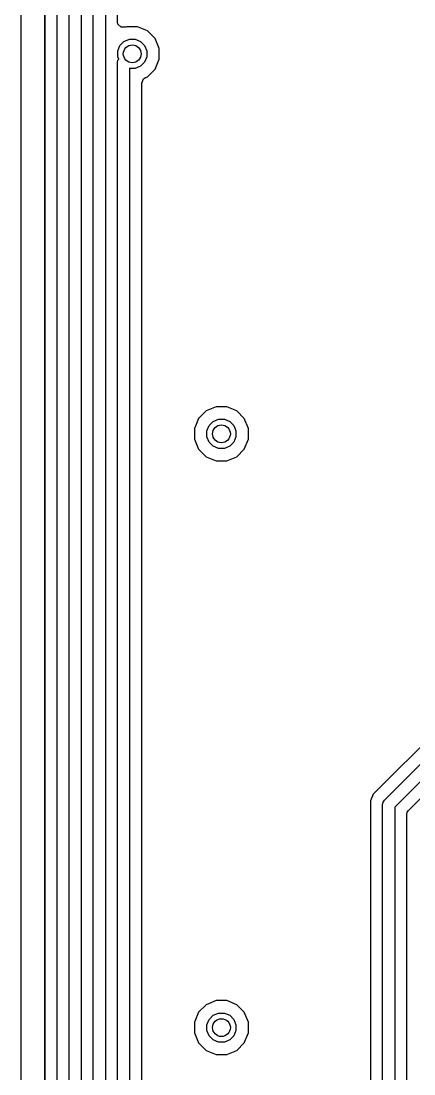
# Model space of a CAD drawing. Extents: x 94.3 to 177.3, y -118.1 to -62.3.
# Drawn here: x 148.31 to 151.62, y -80.39 to -71.52 of the extents above; entities that cross this region are included whole.
import ezdxf

# ---------------------------------------------------------------- set-up
doc = ezdxf.new("R2010")
doc.units = 0
doc.layers.add('BLACK', color=7, linetype='CONTINUOUS')

msp = doc.modelspace()

# ---------------------------------------------------------------- linework, layer by layer
at = {"layer": 'BLACK', "linetype": 'CONTINUOUS'}
for p, q in [((148.31, -100.109576), (148.31, -63.01)), ((148.51, -63.01), (148.51, -100.11)), ((148.511, -100.620465), (148.511, -66.8382)), ((148.6126, -66.859242), (148.6126, -100.641507)), ((148.7152, -100.705047), (148.7152, -68.1982)), ((148.8168, -68.247598), (148.8168, -100.726089)), ((148.9194, -100.789629), (148.9194, -69.6482)), ((149.021, -69.697598), (149.021, -100.810671)), ((149.1235, -71.530328), (149.1235, -69.821474)), ((149.127305, -71.54946), (149.1235, -71.530328)), ((149.154363, -71.576521), (149.127305, -71.54946)), ((149.192632, -71.576523), (149.154363, -71.576521)), ((149.202343, -71.5725), (149.192632, -71.576523)), ((149.202347, -71.5725), (149.202343, -71.5725)), ((149.292853, -71.5725), (149.202347, -71.5725)), ((149.376468, -71.607135), (149.292853, -71.5725)), ((149.440465, -71.671132), (149.376468, -71.607135)), ((149.143666, -71.730554), (149.178154, -71.696066)), ((149.178154, -71.696066), (149.223214, -71.677402)), ((149.223214, -71.677402), (149.271986, -71.677402)), ((149.271986, -71.677402), (149.317046, -71.696066)), ((149.317046, -71.696066), (149.351534, -71.730554)), ((149.4751, -71.754747), (149.440465, -71.671132)), ((149.125002, -71.775614), (149.143666, -71.730554)), ((149.125002, -71.824386), (149.125002, -71.775614)), ((149.351534, -71.730554), (149.370198, -71.775614)), ((149.370198, -71.775614), (149.370198, -71.824386)), ((149.4751, -71.845253), (149.4751, -71.754747)), ((149.1236, -71.8732), (149.127467, -71.85376)), ((149.1236, -72.65), (149.1236, -71.8732)), ((149.133456, -71.844796), (149.125002, -71.824386)), ((149.127467, -71.85376), (149.133456, -71.844796)), ((149.351534, -71.869446), (149.317046, -71.903934)), ((149.370198, -71.824386), (149.351534, -71.869446)), ((149.440465, -71.928868), (149.4751, -71.845253)), ((149.271986, -71.922598), (149.2252, -71.922598)), ((149.2252, -71.922598), (149.2252, -72.65)), ((149.317046, -71.903934), (149.271986, -71.922598)), ((149.376468, -71.992865), (149.440465, -71.928868)), ((149.3277, -72.046474), (149.342345, -72.011119)), ((149.3277, -74.954747), (149.3277, -72.046474)), ((149.342345, -72.011119), (149.358564, -72.00028)), ((149.358564, -72.00028), (149.376468, -71.992865)), ((149.1236, -100.35), (149.1236, -72.65)), ((149.2252, -72.65), (149.2252, -100.35)), ((149.871128, -74.807138), (149.807138, -74.871128)), ((149.871134, -74.807134), (149.871128, -74.807138)), ((149.954746, -74.7725), (149.871134, -74.807134)), ((149.954747, -74.7725), (149.954746, -74.7725)), ((150.045253, -74.7725), (149.954747, -74.7725)), ((150.128868, -74.807135), (150.045253, -74.7725)), ((150.192865, -74.871132), (150.128868, -74.807135)), ((149.807134, -74.871134), (149.780445, -74.935567)), ((149.807138, -74.871128), (149.807134, -74.871134)), ((149.896066, -74.930554), (149.930554, -74.896066)), ((149.930554, -74.896066), (149.975614, -74.877402)), ((149.975614, -74.877402), (150.024386, -74.877402)), ((150.024386, -74.877402), (150.069446, -74.896066)), ((150.069446, -74.896066), (150.103934, -74.930554)), ((150.2275, -74.954747), (150.192865, -74.871132)), ((149.3277, -79.954747), (149.3277, -74.954747)), ((149.780445, -74.935567), (149.7725, -74.954747)), ((149.7725, -74.954747), (149.7725, -75.045253)), ((149.877402, -74.975614), (149.896066, -74.930554)), ((149.877402, -75.024386), (149.877402, -74.975614)), ((150.103934, -74.930554), (150.122598, -74.975614)), ((150.122598, -74.975614), (150.122598, -75.024386)), ((150.2275, -75.045253), (150.2275, -74.954747)), ((149.7725, -75.045253), (149.807135, -75.128868)), ((149.896066, -75.069446), (149.877402, -75.024386)), ((149.930554, -75.103934), (149.896066, -75.069446)), ((150.103934, -75.069446), (150.069446, -75.103934)), ((150.122598, -75.024386), (150.103934, -75.069446)), ((150.192865, -75.128868), (150.2275, -75.045253)), ((149.807135, -75.128868), (149.871132, -75.192865)), ((149.975614, -75.122598), (149.930554, -75.103934)), ((150.024386, -75.122598), (149.975614, -75.122598)), ((150.069446, -75.103934), (150.024386, -75.122598)), ((150.128868, -75.192865), (150.192865, -75.128868)), ((151.374079, -78.085897), (154.288696, -75.171279)), ((149.871132, -75.192865), (149.954747, -75.2275)), ((149.954747, -75.2275), (149.954749, -75.2275)), ((149.954749, -75.2275), (150.045251, -75.2275)), ((150.045251, -75.2275), (150.045253, -75.2275)), ((150.045253, -75.2275), (150.128868, -75.192865)), ((154.129196, -75.185821), (151.280039, -78.034978)), ((154.345381, -75.258278), (151.4608, -78.14286)), ((151.578279, -78.170479), (153.186111, -76.562647)), ((151.280039, -78.03498), (151.2567, -78.091324)), ((151.2567, -78.091324), (151.2567, -83.131723)), ((151.280039, -78.034978), (151.280039, -78.03498)), ((151.3592, -78.121818), (151.363067, -78.102378)), ((151.363067, -78.102378), (151.374079, -78.085897)), ((151.3592, -83.198286), (151.3592, -78.121818)), ((151.4608, -78.14286), (151.4608, -83.17645)), ((151.5634, -78.2064), (151.567267, -78.18696)), ((151.567267, -78.18696), (151.578279, -78.170479)), ((151.5634, -83.0742), (151.5634, -78.2064)), ((149.954746, -79.7725), (149.871134, -79.807134)), ((149.954747, -79.7725), (149.954746, -79.7725)), ((150.045253, -79.7725), (149.954747, -79.7725)), ((150.128868, -79.807135), (150.045253, -79.7725)), ((149.807134, -79.871134), (149.775346, -79.947877)), ((149.807138, -79.871128), (149.807134, -79.871134)), ((149.871128, -79.807138), (149.807138, -79.871128)), ((149.871134, -79.807134), (149.871128, -79.807138)), ((149.930554, -79.896066), (149.975614, -79.877402)), ((149.975614, -79.877402), (150.024386, -79.877402)), ((150.024386, -79.877402), (150.069446, -79.896066)), ((150.192865, -79.871132), (150.128868, -79.807135)), ((150.2275, -79.954747), (150.192865, -79.871132)), ((149.3277, -83.487535), (149.3277, -79.954747)), ((149.775346, -79.947877), (149.7725, -79.954747)), ((149.7725, -79.954747), (149.7725, -80.045253)), ((149.877402, -79.975614), (149.896066, -79.930554)), ((149.896066, -79.930554), (149.930554, -79.896066)), ((150.069446, -79.896066), (150.103934, -79.930554)), ((150.103934, -79.930554), (150.122598, -79.975614)), ((150.2275, -80.045253), (150.2275, -79.954747)), ((149.7725, -80.045253), (149.807135, -80.128868)), ((149.877402, -80.024386), (149.877402, -79.975614)), ((149.896066, -80.069446), (149.877402, -80.024386)), ((150.122598, -80.024386), (150.103934, -80.069446)), ((150.122598, -79.975614), (150.122598, -80.024386)), ((150.192865, -80.128868), (150.2275, -80.045253)), ((149.807135, -80.128868), (149.871132, -80.192865)), ((149.930554, -80.103934), (149.896066, -80.069446)), ((149.975614, -80.122598), (149.930554, -80.103934)), ((150.024386, -80.122598), (149.975614, -80.122598)), ((150.069446, -80.103934), (150.024386, -80.122598)), ((150.103934, -80.069446), (150.069446, -80.103934)), ((150.128868, -80.192865), (150.192865, -80.128868)), ((149.871132, -80.192865), (149.954747, -80.2275)), ((149.954747, -80.2275), (149.954749, -80.2275)), ((149.954749, -80.2275), (150.045251, -80.2275)), ((150.045251, -80.2275), (150.045253, -80.2275)), ((150.045253, -80.2275), (150.128868, -80.192865))]:
    msp.add_line(p, q, dxfattribs=at)
at = {"layer": 'BLACK'}
for centre in [(149.2476, -71.8), (150, -75), (150, -80)]:
    msp.add_circle(centre, 0.075, dxfattribs=at)

doc.saveas('drawing.dxf')
